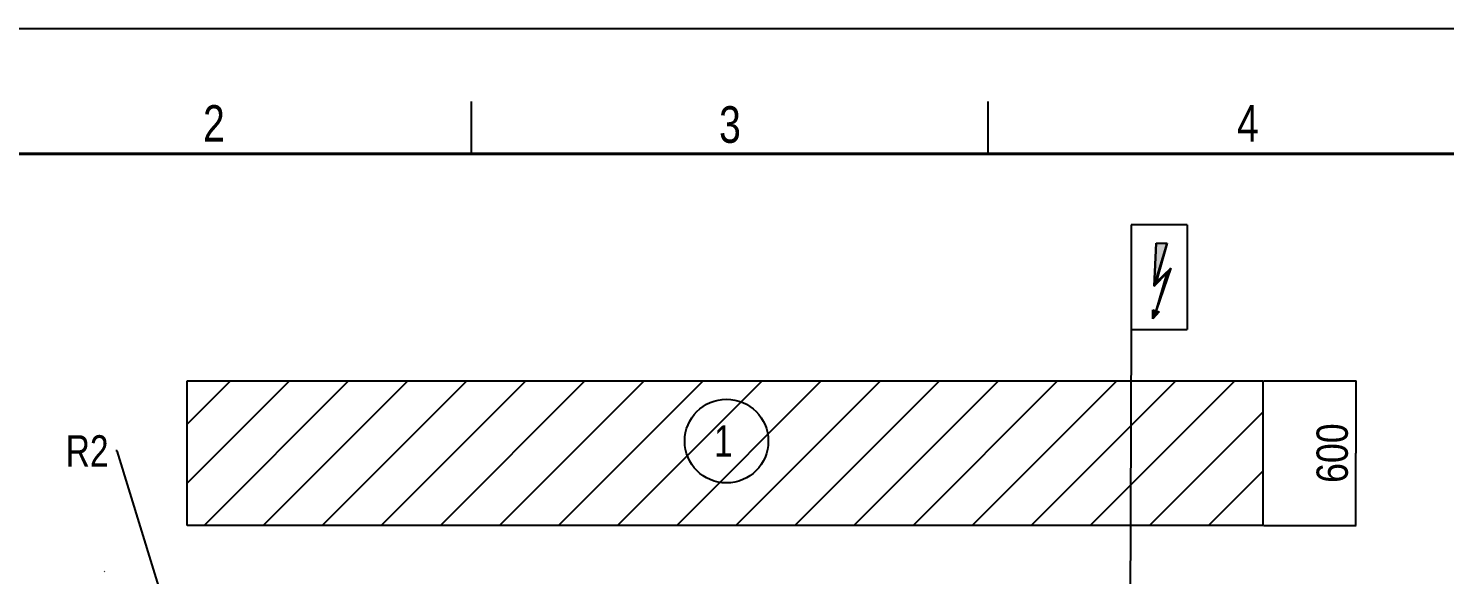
# Model space of a CAD drawing. Header units: millimetres. Extents: x 0 to 10500, y 0 to 7425.
# Drawn here: x 1715 to 5105, y 6119 to 7425 of the extents above; entities that cross this region are included whole.
import ezdxf

# ---------------------------------------------------------------- set-up
doc = ezdxf.new("R2010")
doc.units = ezdxf.units.MM
doc.header["$LTSCALE"] = 577.5
doc.layers.get('0').update_dxf_attribs({"linetype": 'CONTINUOUS'})
doc.layers.add('NOTES3D', color=7, linetype='CONTINUOUS')
doc.styles.get("Standard").update_dxf_attribs({"font": 'txt', "width": 0.85})
doc.styles.add('TEXTSTYLE_2', font='txt', dxfattribs={"width": 0.8})
doc.dimstyles.new('DIMSTYLE_3', dxfattribs={"dimtxt": 75, "dimasz": 3.5, "dimexe": 1.5, "dimexo": 1.5, "dimgap": 18.75, "dimtad": 1, "dimdec": 1, "dimtxsty": 'Standard', "dimblk": '_FILLED', "dimblk1": '_FILLED', "dimblk2": '_FILLED', "dimcen": 0.09, "dimadec": 1, "dimazin": 2, "dimtp": 0.1, "dimtm": 0.1, "dimtfac": 1, "dimtdec": 1, "dimtofl": 0, "dimtmove": 0, "dimatfit": 3, "dimldrblk": '_FILLED', "dimfxl": 1, "dimtolj": 1, "dimarcsym": 0})
doc.dimstyles.get("Standard").update_dxf_attribs({"dimtxt": 3.5, "dimasz": 3.5, "dimexe": 1.5, "dimexo": 1.5, "dimtad": 1, "dimdec": 1, "dimtxsty": 'Standard', "dimblk": '_FILLED', "dimblk1": '_FILLED', "dimblk2": '_FILLED', "dimcen": 0.09, "dimadec": 1, "dimazin": 2, "dimtol": 1, "dimtp": 0.1, "dimtm": 0.1, "dimtfac": 1, "dimtdec": 1, "dimtofl": 0, "dimtmove": 0, "dimatfit": 3, "dimldrblk": '_FILLED', "dimfxl": 1, "dimtolj": 1, "dimarcsym": 0})

# ---------------------------------------------------------------- blocks, each defined once
blk = doc.blocks.new('_FILLED')
at = {"color": 0, "linetype": 'ByBlock'}
blk.add_solid([(0, 0), (-1, 0.21), (-1, -0.21)], dxfattribs=at)
blk = doc.blocks.new('*D29')
at = {"color": 2, "linetype": 'Continuous', "transparency": 16777216}
for p, q in [((4670.9, 6582.6), (4873.2, 6582.6)), ((4873.2, 6582.6), (4893.5, 6582.6)), ((4892, 6582.6), (4892, 6409.6)), ((4892, 6236.5), (4892, 6409.6)), ((4670.9, 6236.5), (4873.2, 6236.5)), ((4873.2, 6236.5), (4893.5, 6236.5))]:
    blk.add_line(p, q, dxfattribs=at)
at = {"color": 2, "linetype": 'Continuous', "transparency": 16777216, "xscale": 3.5, "yscale": 3.5, "zscale": 3.5}
for p, rotation in [((4892, 6582.6), 90), ((4892, 6236.5), 270)]:
    blk.add_blockref('_FILLED', p, dxfattribs=dict(at, rotation=rotation))
at = {"color": 2, "linetype": 'Continuous', "transparency": 16777216, "insert": (4798.2, 6409.6), "char_height": 75, "width": 191.25, "attachment_point": 2, "rotation": 90, "line_spacing_factor": 0.9}
blk.add_mtext('600', dxfattribs=at)

msp = doc.modelspace()

# ---------------------------------------------------------------- hatches: boundary and pattern name
at = {"linetype": 'Continuous'}
for points in [[(4409.2, 6808.73), (4440.37, 6911.67), (4414.1, 6818.53)], [(4409.2, 6808.73), (4413.99, 6911.67), (4440.37, 6911.67)], [(4414.1, 6818.53), (4449.6, 6851.66), (4441.06, 6840.59)], [(4449.6, 6851.66), (4414.1, 6749.9), (4441.06, 6840.59)], [(4441.06, 6840.59), (4409.2, 6808.73), (4414.1, 6818.53)], [(4406.75, 6730.3), (4406.75, 6752.35), (4421.45, 6747.45)]]:
    msp.add_hatch(color=2, dxfattribs=at).paths.add_polyline_path(points)
h = msp.add_hatch(dxfattribs=at)
h.set_pattern_fill('DXSEC_1', color=2, scale=100, angle=45, style=0, pattern_type=0)
h.set_pattern_definition([(45, (0, 0), (-70.7107, 70.7107), [])])
h.paths.add_polyline_path([(1037.39, 2628.27), (1366.23, 2628.27), (1366.23, 1840.77), (1037.39, 1840.77)])
h.paths.add_polyline_path([(1772.96, 1382.11), (4853.73, 1382.11), (4853.73, 1061.92), (1772.96, 1061.92)])
h.paths.add_polyline_path([(1777.29, 3108.55), (4860.22, 3108.55), (4860.22, 2740.77), (1777.29, 2740.77)])
h.paths.add_polyline_path([(2094.89, 6582.64), (4669.41, 6582.64), (4669.41, 6236.49), (2094.89, 6236.49)])
h.paths.add_polyline_path([(5476.81, 1633.07), (5476.81, 2697.5), (5122, 2697.5), (5122, 1633.07)])

# ---------------------------------------------------------------- linework, layer by layer
at = {"color": 7, "linetype": 'Continuous'}
for p, q in [((0, 7425), (10500, 7425)), ((0, 7425), (10500, 7425)), ((2775, 7250), (2775, 7125)), ((4012.5, 7125), (4012.5, 7250)), ((4354.16, 6955.2), (4354.16, 6705.2)), ((4488.96, 6955.2), (4354.16, 6955.2)), ((4488.96, 6955.2), (4488.96, 6705.2)), ((4354.16, 6705.2), (4488.96, 6705.2)), ((2094.89, 6236.49), (2094.89, 6582.64)), ((2094.89, 6582.64), (4669.41, 6582.64)), ((4669.41, 6582.64), (4669.41, 6236.49)), ((4669.41, 6236.49), (2094.89, 6236.49))]:
    msp.add_line(p, q, dxfattribs=at)
at = {"color": 2, "linetype": 'Continuous'}
for p, q in [((4409.2, 6808.73), (4440.37, 6911.67)), ((4440.37, 6911.67), (4409.2, 6808.73)), ((4409.2, 6808.73), (4413.99, 6911.67)), ((4413.99, 6911.67), (4409.2, 6808.73)), ((4413.99, 6911.67), (4440.37, 6911.67)), ((4413.99, 6911.67), (4440.37, 6911.67)), ((4440.37, 6911.67), (4414.1, 6818.53)), ((4440.37, 6911.67), (4414.1, 6818.53)), ((4414.1, 6818.53), (4449.6, 6851.66)), ((4449.6, 6851.66), (4414.1, 6749.9)), ((4414.1, 6818.53), (4449.6, 6851.66)), ((4449.6, 6851.66), (4414.1, 6749.9)), ((4449.6, 6851.66), (4441.06, 6840.59)), ((4441.06, 6840.59), (4449.6, 6851.66)), ((4441.06, 6840.59), (4409.2, 6808.73)), ((4409.2, 6808.73), (4441.06, 6840.59)), ((4409.2, 6808.73), (4414.1, 6818.53)), ((4414.1, 6818.53), (4409.2, 6808.73)), ((4441.06, 6840.59), (4414.1, 6818.53)), ((4414.1, 6818.53), (4441.06, 6840.59)), ((4414.1, 6749.9), (4441.06, 6840.59)), ((4441.06, 6840.59), (4414.1, 6749.9)), ((4406.75, 6730.3), (4406.75, 6752.35)), ((4406.75, 6752.35), (4421.45, 6747.45)), ((4406.75, 6752.35), (4406.75, 6730.3)), ((4406.75, 6752.35), (4421.45, 6747.45)), ((4421.45, 6747.45), (4406.75, 6730.3)), ((4421.45, 6747.45), (4406.75, 6730.3)), ((2094.89, 6236.49), (2094.89, 6582.64)), ((2094.89, 6582.64), (4669.41, 6582.64)), ((4669.41, 6582.64), (4669.41, 6236.49)), ((4669.41, 6236.49), (2094.89, 6236.49))]:
    msp.add_line(p, q, dxfattribs=at)
at = {"color": 3, "linetype": 'Continuous'}
msp.add_line((1897.02, 6126.97), (1897.74, 6127.37), dxfattribs=at)
at = {"color": 7, "linetype": 'Continuous', "const_width": 7.5}
msp.add_lwpolyline([(300, 7125), (10200, 7125)], dxfattribs=at)
at = {"layer": 'NOTES3D', "color": 2, "linetype": 'Continuous'}
msp.add_circle((3385.9, 6438.45), 100, dxfattribs=at)

# ---------------------------------------------------------------- texts
at = {"color": 2, "linetype": 'Continuous', "char_height": 87.5, "width": 70, "attachment_point": 2, "line_spacing_factor": 0.9, "style": 'TEXTSTYLE_2'}
for s, insert in [('2', (2158.91, 7241.44)), ('3', (3394.16, 7238.86)), ('4', (4633.89, 7241.82))]:
    msp.add_mtext(s, dxfattribs=dict(at, insert=insert))
at = {"layer": 'NOTES3D', "color": 2, "linetype": 'Continuous', "char_height": 75, "attachment_point": 1, "line_spacing_factor": 0.9, "style": 'TEXTSTYLE_2'}
for s, insert, width in [('1', (3355.9, 6475.95), 60), ('R2', (1804.15, 6452.38), 120)]:
    msp.add_mtext(s, dxfattribs=dict(at, insert=insert, width=width))

# ---------------------------------------------------------------- dimensions: what is measured, and where the dimension line sits
at = {"color": 2, "linetype": 'Continuous'}
dim = msp.add_linear_dim(base=(4892, 6236.49), p1=(4669.41, 6582.64), p2=(4669.41, 6236.49), angle=270, text='600', dimstyle='DIMSTYLE_3', dxfattribs=at)
dim.commit()
dim.dimension.update_dxf_attribs({"geometry": '*D29', "text_midpoint": (4892, 6409.56), "dimtype": 160})

# ---------------------------------------------------------------- leaders
at = {"layer": 'NOTES3D', "color": 2, "linetype": 'Continuous'}
msp.add_leader([(4351.51, 5546.14), (4355.39, 6706.42), (4353.39, 6706.42)], dimstyle='Standard', override={"dimtad": 0}, dxfattribs=at)
at = {"layer": 'NOTES3D', "color": 2, "linetype": 'Continuous', "annotation_type": 0, "has_hookline": 1, "hookline_direction": 1, "text_width": 100}
msp.add_leader([(2181.64, 5586.87), (1927.65, 6414.88), (1924.15, 6414.88)], dimstyle='Standard', override={"dimtad": 0}, dxfattribs=at)

doc.saveas('drawing.dxf')
